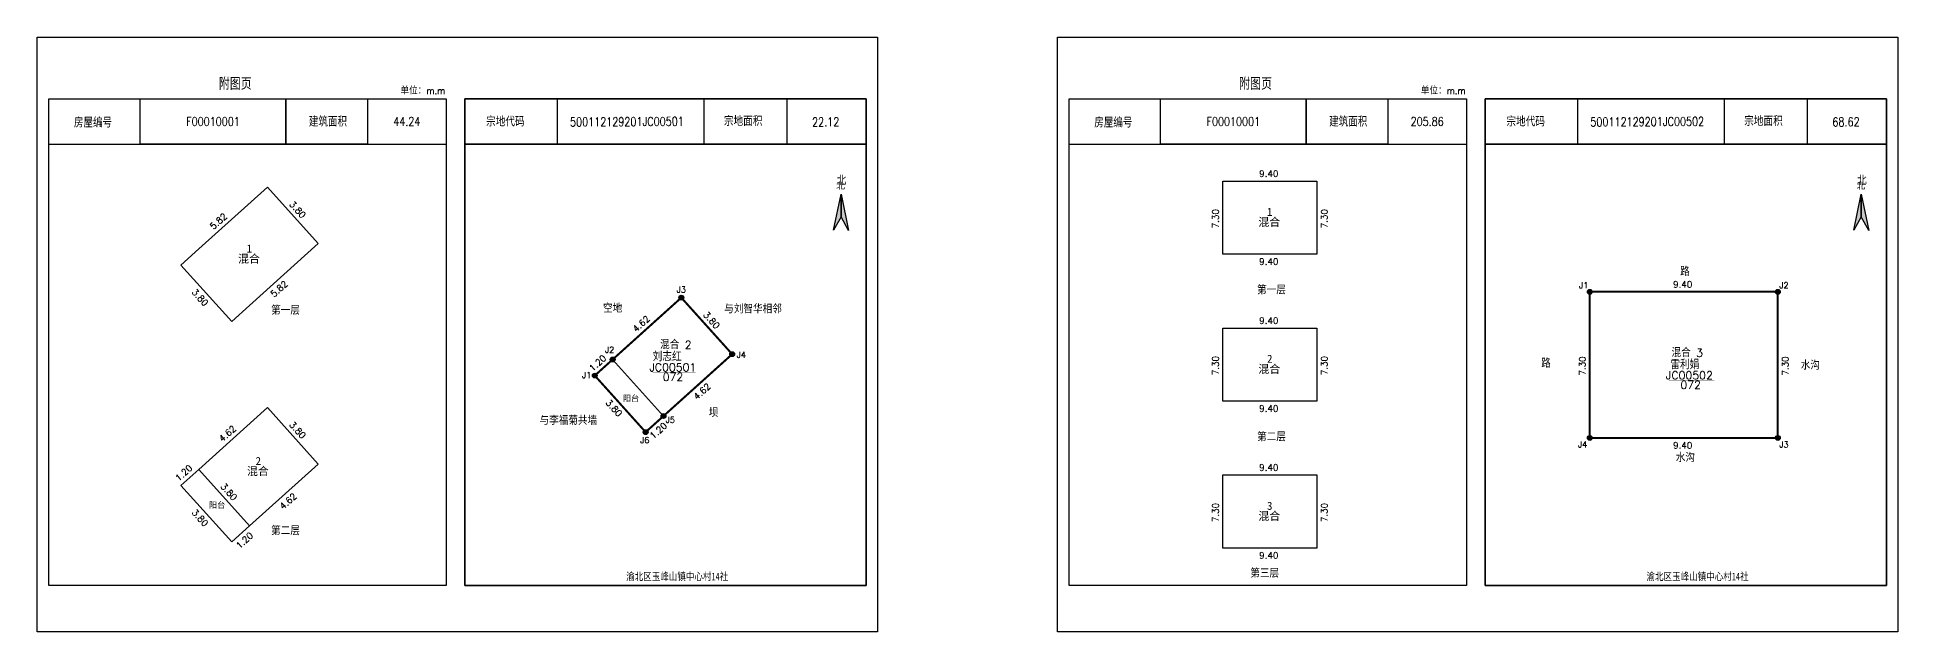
# Model space of a CAD drawing. Extents: x 36371590 to 36372043, y 3282005 to 3283161.
# Drawn here: x 36371590.3 to 36371683.3, y 3282004.5 to 3282034.2 of the extents above; entities that cross this region are included whole.
import ezdxf
from ezdxf.enums import TextEntityAlignment as Align

# ---------------------------------------------------------------- set-up
doc = ezdxf.new("R2010")
doc.units = 0
doc.header["$LTSCALE"] = 0.5
doc.linetypes.add('DASHED', pattern=[0.75, 0.5, -0.25])
doc.layers.get('0').update_dxf_attribs({"linetype": 'CONTINUOUS'})
doc.layers.add('_JMD_内', color=6, linetype='CONTINUOUS', true_color=0xff00ff)
doc.layers.add('_JZD_内', color=1, linetype='CONTINUOUS', true_color=0xff0000)
for name, color, linetype in [('_宗地图注记', 7, 'CONTINUOUS'), ('DLSS', 4, 'CONTINUOUS'), ('JZP', 1, 'CONTINUOUS'), ('TK', 7, 'CONTINUOUS'), ('ZJ', 7, 'CONTINUOUS'), ('内图框', 7, 'CONTINUOUS'), ('四至', 7, 'CONTINUOUS')]:
    doc.layers.add(name, color=color, linetype=linetype)
doc.layers.add('外图框', color=3, linetype='CONTINUOUS', plot=False)
doc.styles.add('HZ', font='rs.shx', dxfattribs={"width": 0.8, "bigfont": 'hztxt.shx'})
doc.styles.add('宋体', font='')
doc.styles.add('黑体', font='simhei.ttf')
doc.styles.get('宋体').set_extended_font_data('SimSun')

# ---------------------------------------------------------------- blocks, each defined once
blk = doc.blocks.new('指北针')
at = {"layer": '', "linetype": 'Continuous'}
for points in [[(0, 1.134), (0, 0), (-0.381, -0.676)], [(0, 1.134), (0.371, -0.68), (0, 0)]]:
    blk.add_hatch(color=7, dxfattribs=at).paths.add_polyline_path(points)
for points in [[(0, 1.134), (0, 0), (-0.381, -0.676)], [(0, 1.134), (0.371, -0.68), (0, 0)]]:
    blk.add_lwpolyline(points, close=True, dxfattribs=at)
at = {"layer": '', "linetype": 'DASHED', "style": '宋体', "width": 1}
blk.add_text('北', height=0.315, dxfattribs=at).set_placement((-0.24, 1.388))

msp = doc.modelspace()

# ---------------------------------------------------------------- hatches: boundary and pattern name
at = {"linetype": 'Continuous'}
h = msp.add_hatch(color=1, dxfattribs=at)
edge = h.paths.add_edge_path()
edge.add_arc((36371622.451, 3282021.206), 0.12, 0, 360)
at = {"linetype": 'Continuous', "true_color": 0x000000}
h = msp.add_hatch(color=18, dxfattribs=at)
edge = h.paths.add_edge_path()
edge.add_arc((36371622.451, 3282021.206), 0.11, 0, 360)
at = {"linetype": 'Continuous', "true_color": 0xffffff}
h = msp.add_hatch(color=7, dxfattribs=at)
edge = h.paths.add_edge_path(flags=0)
edge.add_arc((36371622.451, 3282021.206), 0.096, 0, 360)
at = {"linetype": 'Continuous'}
h = msp.add_hatch(color=1, dxfattribs=at)
edge = h.paths.add_edge_path()
edge.add_arc((36371667.859, 3282021.498), 0.12, 0, 360)
at = {"linetype": 'Continuous', "true_color": 0x000000}
h = msp.add_hatch(color=18, dxfattribs=at)
edge = h.paths.add_edge_path()
edge.add_arc((36371667.859, 3282021.498), 0.11, 0, 360)
at = {"linetype": 'Continuous', "true_color": 0xffffff}
h = msp.add_hatch(color=7, dxfattribs=at)
edge = h.paths.add_edge_path(flags=0)
edge.add_arc((36371667.859, 3282021.498), 0.096, 0, 360)
at = {"linetype": 'Continuous'}
h = msp.add_hatch(color=1, dxfattribs=at)
edge = h.paths.add_edge_path()
edge.add_arc((36371677.259, 3282021.498), 0.12, 0, 360)
at = {"linetype": 'Continuous', "true_color": 0x000000}
h = msp.add_hatch(color=18, dxfattribs=at)
edge = h.paths.add_edge_path()
edge.add_arc((36371677.259, 3282021.498), 0.11, 0, 360)
at = {"linetype": 'Continuous', "true_color": 0xffffff}
h = msp.add_hatch(color=7, dxfattribs=at)
edge = h.paths.add_edge_path(flags=0)
edge.add_arc((36371677.259, 3282021.498), 0.096, 0, 360)
at = {"linetype": 'Continuous'}
h = msp.add_hatch(color=1, dxfattribs=at)
edge = h.paths.add_edge_path()
edge.add_arc((36371624.993, 3282018.382), 0.12, 0, 360)
at = {"linetype": 'Continuous', "true_color": 0x000000}
h = msp.add_hatch(color=18, dxfattribs=at)
edge = h.paths.add_edge_path()
edge.add_arc((36371624.993, 3282018.382), 0.11, 0, 360)
at = {"linetype": 'Continuous', "true_color": 0xffffff}
h = msp.add_hatch(color=7, dxfattribs=at)
edge = h.paths.add_edge_path(flags=0)
edge.add_arc((36371624.993, 3282018.382), 0.096, 0, 360)
at = {"linetype": 'Continuous'}
h = msp.add_hatch(color=1, dxfattribs=at)
edge = h.paths.add_edge_path()
edge.add_arc((36371618.125, 3282017.314), 0.12, 0, 360)
h = msp.add_hatch(color=1, dxfattribs=at)
edge = h.paths.add_edge_path()
edge.add_arc((36371619.017, 3282018.116), 0.12, 0, 360)
at = {"linetype": 'Continuous', "true_color": 0x000000}
h = msp.add_hatch(color=18, dxfattribs=at)
edge = h.paths.add_edge_path()
edge.add_arc((36371619.017, 3282018.116), 0.11, 0, 360)
at = {"linetype": 'Continuous', "true_color": 0xffffff}
h = msp.add_hatch(color=7, dxfattribs=at)
edge = h.paths.add_edge_path(flags=0)
edge.add_arc((36371619.017, 3282018.116), 0.096, 0, 360)
at = {"linetype": 'Continuous', "true_color": 0x000000}
h = msp.add_hatch(color=18, dxfattribs=at)
edge = h.paths.add_edge_path()
edge.add_arc((36371618.125, 3282017.314), 0.11, 0, 360)
at = {"linetype": 'Continuous', "true_color": 0xffffff}
h = msp.add_hatch(color=7, dxfattribs=at)
edge = h.paths.add_edge_path(flags=0)
edge.add_arc((36371618.125, 3282017.314), 0.096, 0, 360)
at = {"linetype": 'Continuous'}
h = msp.add_hatch(color=1, dxfattribs=at)
edge = h.paths.add_edge_path()
edge.add_arc((36371621.559, 3282015.291), 0.12, 0, 360)
at = {"linetype": 'Continuous', "true_color": 0x000000}
h = msp.add_hatch(color=18, dxfattribs=at)
edge = h.paths.add_edge_path()
edge.add_arc((36371621.559, 3282015.291), 0.11, 0, 360)
at = {"linetype": 'Continuous', "true_color": 0xffffff}
h = msp.add_hatch(color=7, dxfattribs=at)
edge = h.paths.add_edge_path(flags=0)
edge.add_arc((36371621.559, 3282015.291), 0.096, 0, 360)
at = {"linetype": 'Continuous'}
h = msp.add_hatch(color=1, dxfattribs=at)
edge = h.paths.add_edge_path()
edge.add_arc((36371620.667, 3282014.489), 0.12, 0, 360)
at = {"linetype": 'Continuous', "true_color": 0x000000}
h = msp.add_hatch(color=18, dxfattribs=at)
edge = h.paths.add_edge_path()
edge.add_arc((36371620.667, 3282014.489), 0.11, 0, 360)
at = {"linetype": 'Continuous', "true_color": 0xffffff}
h = msp.add_hatch(color=7, dxfattribs=at)
edge = h.paths.add_edge_path(flags=0)
edge.add_arc((36371620.667, 3282014.489), 0.096, 0, 360)
at = {"linetype": 'Continuous'}
h = msp.add_hatch(color=1, dxfattribs=at)
edge = h.paths.add_edge_path()
edge.add_arc((36371667.859, 3282014.198), 0.12, 0, 360)
at = {"linetype": 'Continuous', "true_color": 0x000000}
h = msp.add_hatch(color=18, dxfattribs=at)
edge = h.paths.add_edge_path()
edge.add_arc((36371667.859, 3282014.198), 0.11, 0, 360)
at = {"linetype": 'Continuous', "true_color": 0xffffff}
h = msp.add_hatch(color=7, dxfattribs=at)
edge = h.paths.add_edge_path(flags=0)
edge.add_arc((36371667.859, 3282014.198), 0.096, 0, 360)
at = {"linetype": 'Continuous'}
h = msp.add_hatch(color=1, dxfattribs=at)
edge = h.paths.add_edge_path()
edge.add_arc((36371677.259, 3282014.198), 0.12, 0, 360)
at = {"linetype": 'Continuous', "true_color": 0x000000}
h = msp.add_hatch(color=18, dxfattribs=at)
edge = h.paths.add_edge_path()
edge.add_arc((36371677.259, 3282014.198), 0.11, 0, 360)
at = {"linetype": 'Continuous', "true_color": 0xffffff}
h = msp.add_hatch(color=7, dxfattribs=at)
edge = h.paths.add_edge_path(flags=0)
edge.add_arc((36371677.259, 3282014.198), 0.096, 0, 360)

# ---------------------------------------------------------------- linework, layer by layer
at = {"color": 7, "linetype": 'Continuous'}
for centre in [(36371622.451, 3282021.206), (36371667.859, 3282021.498), (36371677.259, 3282021.498), (36371624.993, 3282018.382), (36371619.017, 3282018.116), (36371618.125, 3282017.314), (36371621.559, 3282015.291), (36371620.667, 3282014.489), (36371667.859, 3282014.198), (36371677.259, 3282014.198)]:
    msp.add_circle(centre, 0.11, dxfattribs=at)
at = {"layer": '_JMD_内', "linetype": 'Continuous', "ltscale": 0.5}
for points in [[(36371649.521, 3282027.03), (36371654.221, 3282027.03), (36371654.221, 3282023.38), (36371649.521, 3282023.38)], [(36371649.521, 3282019.69), (36371654.221, 3282019.69), (36371654.221, 3282016.04), (36371649.521, 3282016.04)], [(36371649.521, 3282012.35), (36371654.221, 3282012.35), (36371654.221, 3282008.7), (36371649.521, 3282008.7)]]:
    msp.add_lwpolyline(points, close=True, dxfattribs=at)
at = {"layer": '_JMD_内', "linetype": 'Continuous'}
for points in [[(36371598.328, 3282023.638), (36371601.763, 3282026.729), (36371604.305, 3282023.904), (36371600.87, 3282020.814), (36371599.978, 3282020.011), (36371597.437, 3282022.836)], [(36371619.017, 3282018.116), (36371622.451, 3282021.206), (36371624.993, 3282018.382), (36371621.559, 3282015.291)], [(36371667.859, 3282021.498), (36371677.259, 3282021.498), (36371677.259, 3282014.198), (36371667.859, 3282014.198)], [(36371618.125, 3282017.314), (36371619.017, 3282018.116), (36371621.559, 3282015.291), (36371620.667, 3282014.489)], [(36371598.328, 3282012.629), (36371601.763, 3282015.719), (36371604.305, 3282012.894), (36371600.87, 3282009.804)], [(36371597.437, 3282011.826), (36371598.328, 3282012.629), (36371600.87, 3282009.804), (36371599.978, 3282009.001)]]:
    msp.add_lwpolyline(points, close=True, dxfattribs=at)
at = {"layer": '_JZD_内', "linetype": 'Continuous', "const_width": 0.1}
for points in [[(36371618.125, 3282017.314), (36371619.017, 3282018.116), (36371622.451, 3282021.206), (36371624.993, 3282018.382), (36371621.559, 3282015.291), (36371620.667, 3282014.489)], [(36371667.859, 3282021.498), (36371677.259, 3282021.498), (36371677.259, 3282014.198), (36371667.859, 3282014.198)]]:
    msp.add_lwpolyline(points, close=True, dxfattribs=at)
at = {"layer": 'DLSS', "color": 1, "linetype": 'Continuous', "const_width": 0.01}
for points in [[(36371621.011, 3282017.485), (36371623.171, 3282017.485)], [(36371671.828, 3282017.088), (36371674.09, 3282017.088)]]:
    msp.add_lwpolyline(points, dxfattribs=at)
at = {"layer": 'JZP', "color": 1, "linetype": 'Continuous'}
for centre in [(36371622.451, 3282021.206), (36371667.859, 3282021.498), (36371677.259, 3282021.498), (36371624.993, 3282018.382), (36371618.125, 3282017.314), (36371619.017, 3282018.116), (36371621.559, 3282015.291), (36371620.667, 3282014.489), (36371667.859, 3282014.198), (36371677.259, 3282014.198)]:
    msp.add_circle(centre, 0.12, dxfattribs=at)
at = {"layer": '内图框', "linetype": 'Continuous'}
for points in [[(36371590.842, 3282031.139), (36371610.691, 3282031.139), (36371610.691, 3282006.821), (36371590.842, 3282006.821)], [(36371595.405, 3282031.139), (36371602.681, 3282031.139), (36371602.681, 3282028.875), (36371595.405, 3282028.875)], [(36371602.681, 3282031.139), (36371606.772, 3282031.139), (36371606.772, 3282028.875), (36371602.681, 3282028.875)], [(36371611.635, 3282031.139), (36371631.691, 3282031.139), (36371631.691, 3282006.821), (36371611.635, 3282006.821)], [(36371611.635, 3282031.139), (36371616.246, 3282031.139), (36371616.246, 3282028.875), (36371611.635, 3282028.875)], [(36371611.635, 3282028.875), (36371631.691, 3282028.875), (36371631.691, 3282031.139), (36371611.635, 3282031.139)], [(36371623.597, 3282031.139), (36371627.731, 3282031.139), (36371627.731, 3282028.875), (36371623.597, 3282028.875)], [(36371641.842, 3282031.139), (36371661.691, 3282031.139), (36371661.691, 3282006.821), (36371641.842, 3282006.821)], [(36371646.405, 3282031.139), (36371653.681, 3282031.139), (36371653.681, 3282028.875), (36371646.405, 3282028.875)], [(36371653.681, 3282031.139), (36371657.772, 3282031.139), (36371657.772, 3282028.875), (36371653.681, 3282028.875)], [(36371662.635, 3282031.139), (36371682.691, 3282031.139), (36371682.691, 3282006.821), (36371662.635, 3282006.821)], [(36371662.635, 3282031.139), (36371667.246, 3282031.139), (36371667.246, 3282028.875), (36371662.635, 3282028.875)], [(36371662.635, 3282028.875), (36371682.691, 3282028.875), (36371682.691, 3282031.139), (36371662.635, 3282031.139)], [(36371674.597, 3282031.139), (36371678.731, 3282031.139), (36371678.731, 3282028.875), (36371674.597, 3282028.875)], [(36371590.842, 3282028.875), (36371610.691, 3282028.875), (36371610.691, 3282006.821), (36371590.842, 3282006.821)], [(36371641.842, 3282028.875), (36371661.691, 3282028.875), (36371661.691, 3282006.821), (36371641.842, 3282006.821)]]:
    msp.add_lwpolyline(points, close=True, dxfattribs=at)
for points in [[(36371591.406, 3282028.875), (36371610.549, 3282028.875)], [(36371642.406, 3282028.875), (36371661.549, 3282028.875)]]:
    msp.add_lwpolyline(points, dxfattribs=at)
at = {"layer": '内图框', "color": 7, "linetype": 'Continuous', "flags": 128}
for points in [[(36371611.635, 3282028.875), (36371611.635, 3282006.821), (36371631.691, 3282006.821), (36371631.691, 3282028.875), (36371611.635, 3282028.875)], [(36371662.635, 3282028.875), (36371662.635, 3282006.821), (36371682.691, 3282006.821), (36371682.691, 3282028.875), (36371662.635, 3282028.875)]]:
    msp.add_lwpolyline(points, close=True, dxfattribs=at)
at = {"layer": '外图框', "linetype": 'Continuous', "flags": 128}
for points in [[(36371611.256, 3282004.516), (36371590.256, 3282004.516), (36371590.256, 3282034.216), (36371611.256, 3282034.216), (36371632.256, 3282034.216), (36371632.256, 3282004.516)], [(36371662.256, 3282004.516), (36371641.256, 3282004.516), (36371641.256, 3282034.216), (36371662.256, 3282034.216), (36371683.256, 3282034.216), (36371683.256, 3282004.516)]]:
    msp.add_lwpolyline(points, close=True, dxfattribs=at)

# ---------------------------------------------------------------- block references
at = {"layer": '内图框', "linetype": 'Continuous'}
for p in [(36371630.433, 3282025.248), (36371681.433, 3282025.248)]:
    msp.add_blockref('指北针', p, dxfattribs=at)

# ---------------------------------------------------------------- texts
at = {"color": 7, "linetype": 'Continuous'}
for s, height, style, p in [('9.40', 0.32, 'HZ', (36371651.337, 3282027.24)), ('混合', 0.4, '黑体', (36371651.295, 3282024.784)), ('1', 0.4, '黑体', (36371651.727, 3282025.293)), ('混合', 0.4, '黑体', (36371600.295, 3282022.949)), ('1', 0.4, '黑体', (36371600.727, 3282023.458)), ('第一层', 0.4, 'HZ', (36371651.231, 3282021.38)), ('第一层', 0.4, 'HZ', (36371601.947, 3282020.359)), ('9.40', 0.32, 'HZ', (36371651.337, 3282019.9)), ('混合', 0.4, '黑体', (36371651.295, 3282017.442)), ('2', 0.4, '黑体', (36371651.727, 3282017.951)), ('第二层', 0.4, 'HZ', (36371651.231, 3282014.04)), ('混合', 0.4, '黑体', (36371600.741, 3282012.338)), ('2', 0.4, '黑体', (36371601.173, 3282012.848)), ('9.40', 0.32, 'HZ', (36371651.337, 3282012.56)), ('阳台', 0.3, 'HZ', (36371598.843, 3282010.665)), ('3', 0.4, '黑体', (36371651.727, 3282010.608)), ('混合', 0.4, '黑体', (36371651.295, 3282010.098)), ('第二层', 0.4, 'HZ', (36371601.947, 3282009.349)), ('第三层', 0.4, 'HZ', (36371650.89, 3282007.226))]:
    msp.add_text(s, height=height, dxfattribs=dict(at, style=style)).set_placement(p)
at = {"color": 7, "linetype": 'Continuous', "style": 'HZ'}
for s, rotation, p in [('3.80', 311.97926, (36371602.833, 3282025.853)), ('5.82', 41.98158, (36371599.063, 3282024.582)), ('7.30', 90, (36371649.311, 3282024.671)), ('7.30', 89.99999, (36371654.751, 3282024.671)), ('9.40', 360, (36371651.337, 3282022.85)), ('3.80', 311.97915, (36371597.957, 3282021.465)), ('5.82', 41.98018, (36371602.099, 3282021.207)), ('7.30', 90, (36371649.311, 3282017.332)), ('7.30', 89.99999, (36371654.751, 3282017.332)), ('9.40', 360, (36371651.337, 3282015.51)), ('4.62', 41.9803, (36371599.509, 3282013.973)), ('3.80', 311.97926, (36371602.833, 3282014.843)), ('1.20', 41.9865, (36371597.329, 3282012.011)), ('3.80', 311.98251, (36371599.399, 3282011.753)), ('4.62', 41.98103, (36371602.545, 3282010.598)), ('3.80', 311.97915, (36371597.957, 3282010.456)), ('7.30', 90, (36371649.311, 3282009.992)), ('7.30', 89.99999, (36371654.751, 3282009.992)), ('1.20', 41.97691, (36371600.365, 3282008.637)), ('9.40', 360, (36371651.337, 3282008.17))]:
    msp.add_text(s, height=0.32, rotation=rotation, dxfattribs=at).set_placement(p)
at = {"layer": '_宗地图注记', "color": 7, "linetype": 'Continuous', "style": 'HZ'}
for s, p in [('J3', (36371622.222, 3282021.456)), ('J1', (36371667.325, 3282021.674)), ('J2', (36371677.336, 3282021.674)), ('J2', (36371618.638, 3282018.449)), ('J4', (36371625.214, 3282018.206)), ('J1', (36371617.49, 3282017.186)), ('阳台', (36371619.532, 3282016.002)), ('J5', (36371621.673, 3282014.954)), ('J6', (36371620.395, 3282013.939)), ('J4', (36371667.275, 3282013.721)), ('J3', (36371677.336, 3282013.721))]:
    msp.add_text(s, height=0.3, dxfattribs=at).set_placement(p)
at = {"layer": '_宗地图注记', "color": 1, "linetype": 'Continuous', "style": 'HZ'}
for s, height, p in [('刘志红', 0.42, (36371621.019, 3282018.035)), ('JC00501', 0.4, (36371620.853, 3282017.525)), ('072', 0.4, (36371621.52, 3282017.045)), ('JC00502', 0.4, (36371671.664, 3282017.128)), ('雷利娟', 0.42, (36371671.887, 3282017.638)), ('072', 0.4, (36371672.388, 3282016.648))]:
    msp.add_text(s, height=height, dxfattribs=at).set_placement(p)
at = {"layer": '_宗地图注记', "color": 6, "linetype": 'Continuous', "style": 'HZ'}
for s, p in [('混合 2', (36371621.39, 3282018.649)), ('混合 3', (36371671.944, 3282018.248))]:
    msp.add_text(s, height=0.4, dxfattribs=at).set_placement(p)
at = {"layer": 'TK', "linetype": 'Continuous', "style": 'HZ', "width": 0.9}
for p in [(36371599.336, 3282031.588), (36371650.336, 3282031.588)]:
    msp.add_text('附图页', height=0.6067, dxfattribs=at).set_placement(p)
at = {"layer": 'TK', "linetype": 'DASHED', "style": 'HZ', "width": 0.9}
for s, height, p in [('单位：m.m', 0.3529, (36371608.417, 3282031.367)), ('单位：m.m', 0.3529, (36371659.417, 3282031.367)), ('北', 0.411, (36371630.221, 3282026.84)), ('北', 0.411, (36371681.221, 3282026.84))]:
    msp.add_text(s, height=height, dxfattribs=at).set_placement(p)
at = {"layer": 'TK', "linetype": 'Continuous', "style": 'HZ', "width": 0.8}
for p in [(36371593.044, 3282029.99), (36371644.044, 3282029.99)]:
    msp.add_text('房屋编号', height=0.4411, dxfattribs=at).set_placement(p, align=Align.MIDDLE)
for s, height, p in [('建筑面积', 0.4411, (36371604.786, 3282029.976)), ('宗地代码', 0.4457, (36371613.656, 3282029.987)), ('宗地面积', 0.4457, (36371625.542, 3282030.011)), ('建筑面积', 0.4411, (36371655.786, 3282029.976)), ('宗地代码', 0.4457, (36371664.656, 3282029.987)), ('宗地面积', 0.4457, (36371676.542, 3282030.011))]:
    msp.add_text(s, height=height, dxfattribs=at).set_placement(p, align=Align.MIDDLE_CENTER)
at = {"layer": 'TK', "linetype": 'DASHED', "style": '黑体', "width": 0.8}
for p in [(36371622.246, 3282007.087), (36371673.246, 3282007.087)]:
    msp.add_text('渝北区玉峰山镇中心村14社', height=0.38062, dxfattribs=at).set_placement(p, align=Align.CENTER)
at = {"layer": 'ZJ', "color": 7, "linetype": 'Continuous', "style": 'HZ'}
msp.add_text('9.40', height=0.32, dxfattribs=at).set_placement((36371672.026, 3282021.708))
for s, rotation, p in [('4.62', 41.9803, (36371620.197, 3282019.461)), ('3.80', 311.97926, (36371623.522, 3282020.331)), ('1.20', 41.9865, (36371618.017, 3282017.499)), ('7.30', 90, (36371667.649, 3282017.314)), ('7.30', 89.99999, (36371677.789, 3282017.314)), ('4.62', 41.98103, (36371623.234, 3282016.086)), ('3.80', 311.97915, (36371618.645, 3282015.943)), ('1.20', 41.97691, (36371621.054, 3282014.124)), ('9.40', 360, (36371672.026, 3282013.668))]:
    msp.add_text(s, height=0.32, rotation=rotation, dxfattribs=at).set_placement(p)
at = {"layer": '内图框', "char_height": 0.44, "attachment_point": 5, "style": 'HZ'}
for s, insert, width in [('F00010001', (36371599.043, 3282030.007), 7.27551), ('44.24', (36371608.732, 3282030.007), 3.91863), ('F00010001', (36371650.043, 3282030.007), 7.27551), ('205.86', (36371659.732, 3282030.007), 3.91863)]:
    msp.add_mtext(s, dxfattribs=dict(at, insert=insert, width=width))
at = {"layer": '内图框', "char_height": 0.44, "attachment_point": 5, "rotation": 0.3525, "style": 'HZ'}
for s, insert, width in [('500112129201JC00501', (36371619.734, 3282029.998), 7.22325), ('22.12', (36371629.667, 3282029.985), 4.24961), ('500112129201JC00502', (36371670.734, 3282029.998), 7.22325), ('68.62', (36371680.667, 3282029.985), 4.24961)]:
    msp.add_mtext(s, dxfattribs=dict(at, insert=insert, width=width))
at = {"layer": '四至', "color": 7, "linetype": 'Continuous', "style": 'HZ'}
for s, p in [('路', (36371672.372, 3282022.298)), ('空地', (36371618.541, 3282020.462)), ('与刘智华相邻', (36371624.596, 3282020.427)), ('路', (36371665.428, 3282017.716)), ('水沟', (36371678.404, 3282017.614)), ('坝', (36371623.823, 3282015.241)), ('与李福菊共墙', (36371615.363, 3282014.857)), ('水沟', (36371672.159, 3282012.998))]:
    msp.add_text(s, height=0.4, dxfattribs=at).set_placement(p)

doc.saveas('drawing.dxf')
